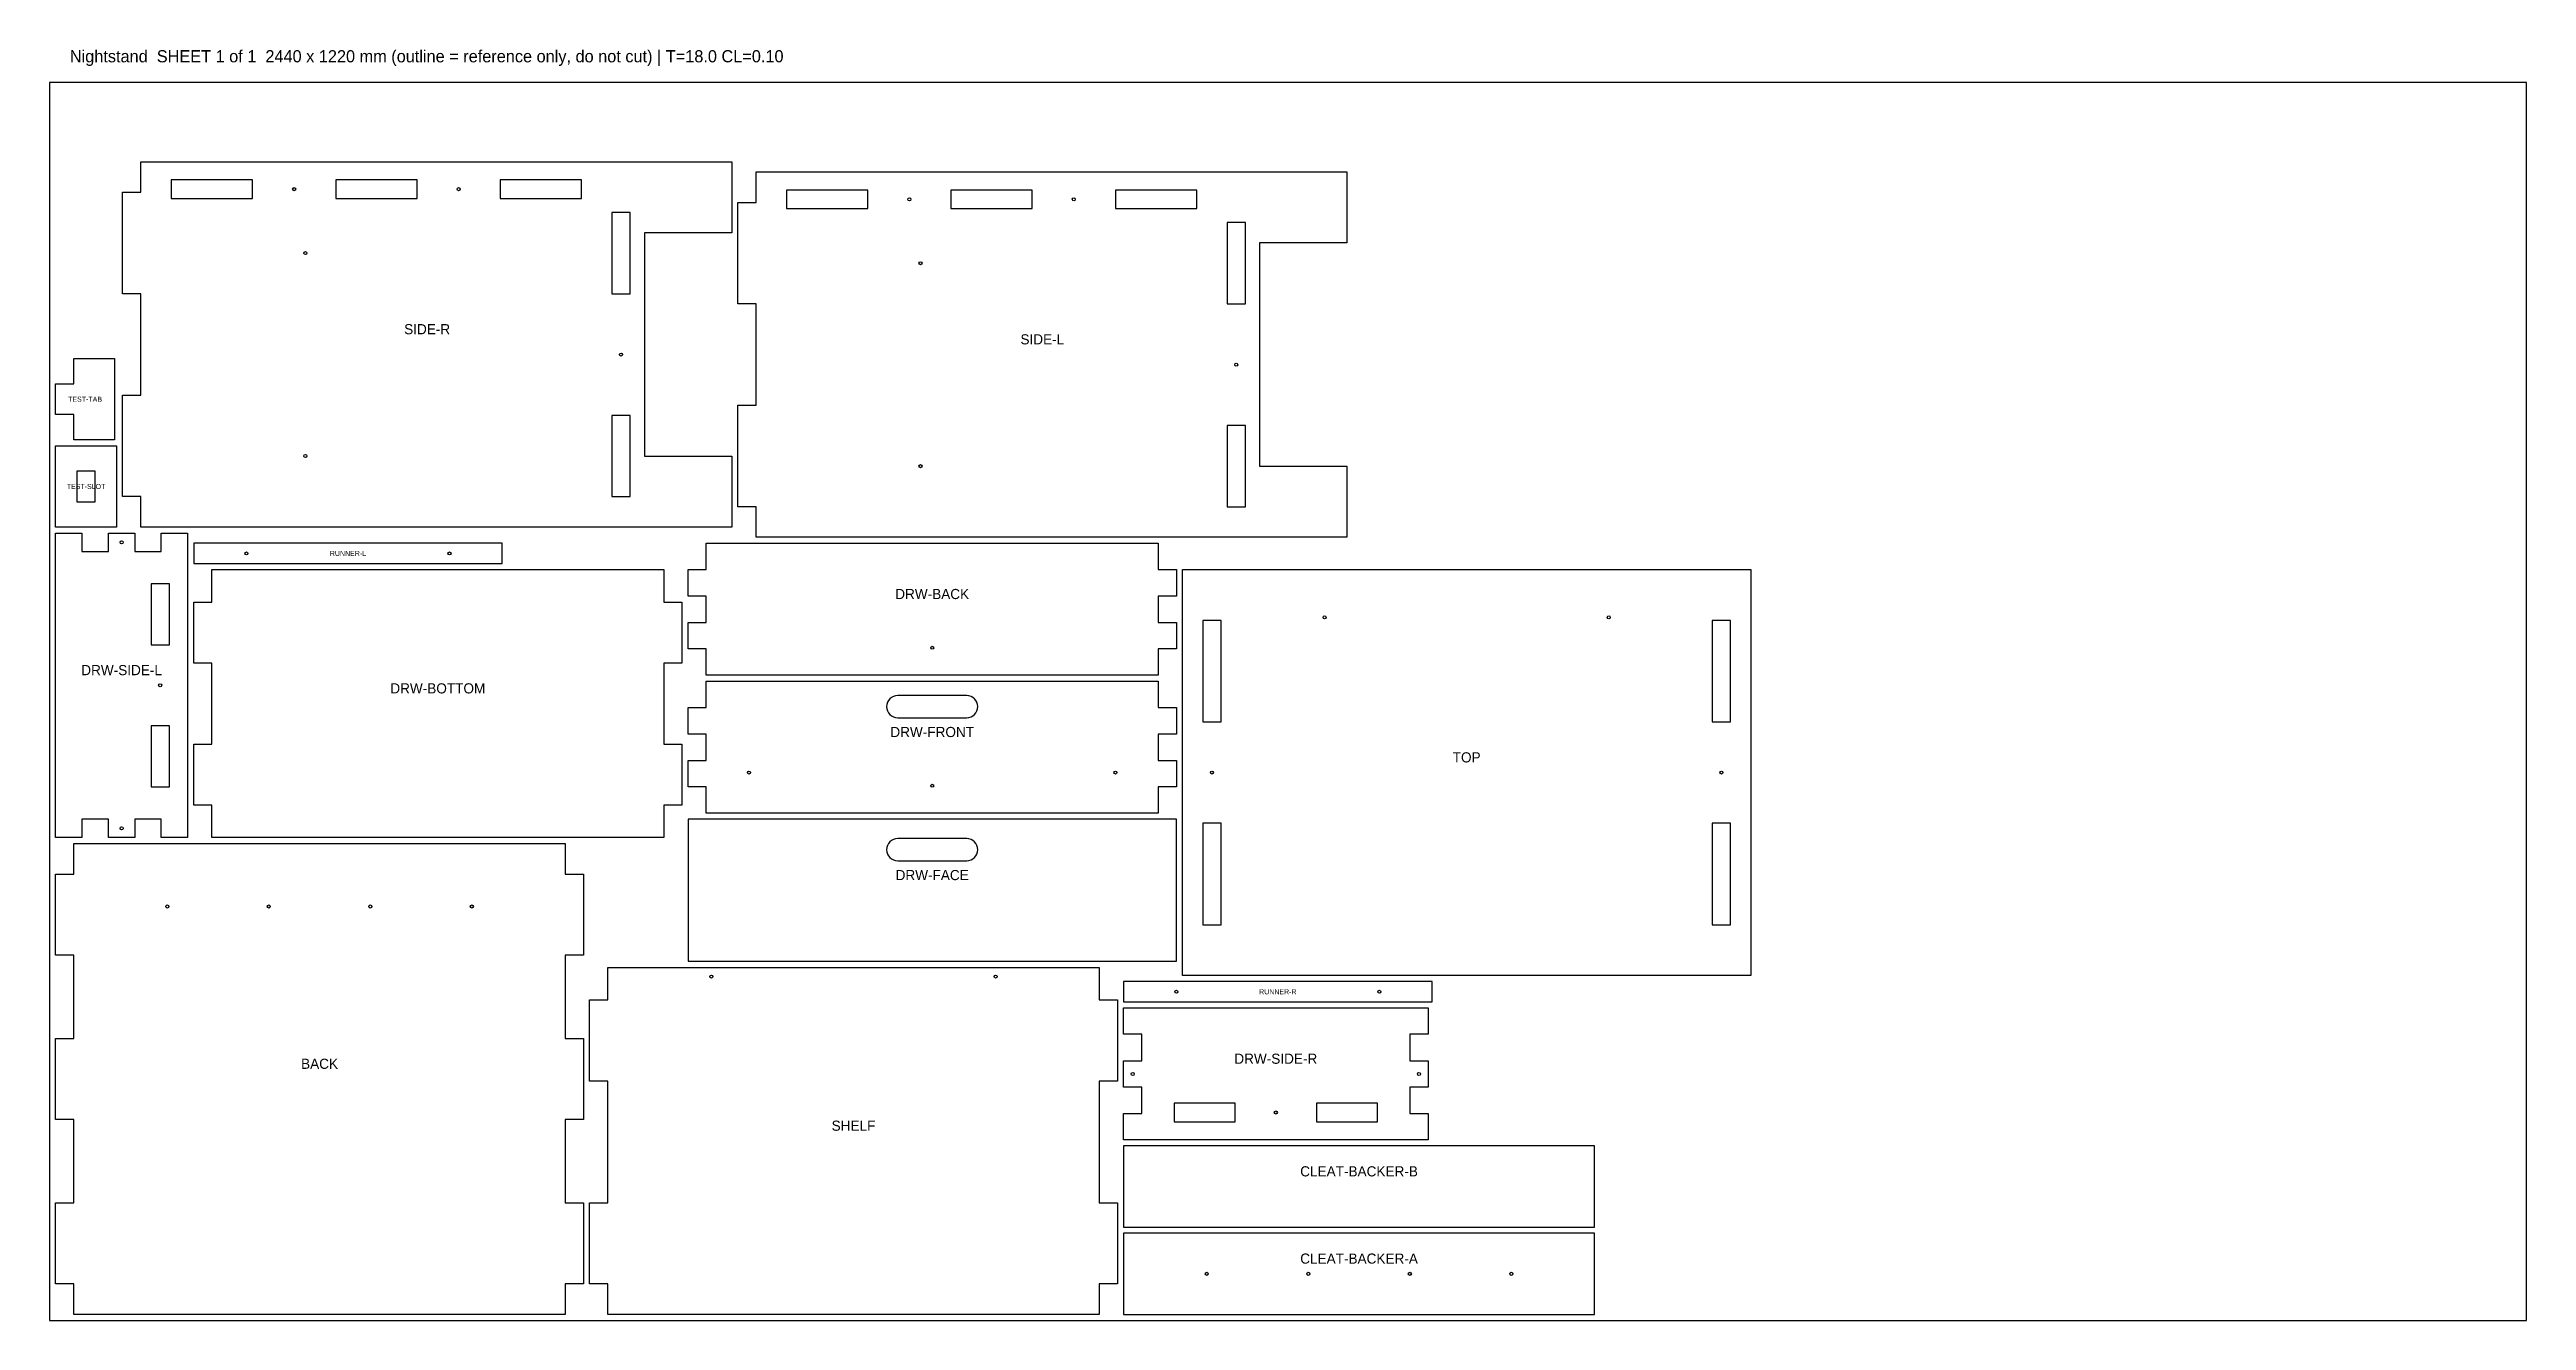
# Model space of a CAD drawing. Header units: millimetres. Extents: x 0 to 2440, y 0 to 1253.
import ezdxf
from ezdxf.enums import TextEntityAlignment as Align

# ---------------------------------------------------------------- set-up
doc = ezdxf.new("R2010")
doc.units = ezdxf.units.MM
doc.layers.add('CUT', color=1, linetype='Continuous')
doc.layers.add('LABELS', color=5, linetype='Continuous')

msp = doc.modelspace()

# ---------------------------------------------------------------- linework, layer by layer
at = {"layer": 'CUT'}
for points in [[(72, 912), (90, 912), (90, 1012), (72, 1012), (72, 1112), (90, 1112), (90, 1142), (672, 1142), (672, 1072), (586, 1072), (586, 852), (672, 852), (672, 782), (90, 782), (90, 812), (72, 812)], [(119.95, 1105.95), (200.05, 1105.95), (200.05, 1124.05), (119.95, 1124.05)], [(362.05, 1105.95), (362.05, 1124.05), (281.95, 1124.05), (281.95, 1105.95)], [(524.05, 1124.05), (443.95, 1124.05), (443.95, 1105.95), (524.05, 1105.95)], [(678, 902), (696, 902), (696, 1002), (678, 1002), (678, 1102), (696, 1102), (696, 1132), (1278, 1132), (1278, 1062), (1192, 1062), (1192, 842), (1278, 842), (1278, 772), (696, 772), (696, 802), (678, 802)], [(725.95, 1095.95), (806.05, 1095.95), (806.05, 1114.05), (725.95, 1114.05)], [(968.05, 1095.95), (968.05, 1114.05), (887.95, 1114.05), (887.95, 1095.95)], [(1130.05, 1114.05), (1049.95, 1114.05), (1049.95, 1095.95), (1130.05, 1095.95)], [(553.95, 1092.05), (553.95, 1011.95), (572.05, 1011.95), (572.05, 1092.05)], [(1159.95, 1082.05), (1159.95, 1001.95), (1178.05, 1001.95), (1178.05, 1082.05)], [(24, 948), (64, 948), (64, 868), (24, 868), (24, 893), (6, 893), (6, 923), (24, 923)], [(553.95, 811.95), (572.05, 811.95), (572.05, 892.05), (553.95, 892.05)], [(1159.95, 801.95), (1178.05, 801.95), (1178.05, 882.05), (1159.95, 882.05)], [(66, 782), (6, 782), (6, 862), (66, 862)], [(26.95, 837.05), (26.95, 806.95), (45.05, 806.95), (45.05, 837.05)], [(110.05, 758), (110.05, 776), (136, 776), (136, 476), (110.05, 476), (110.05, 494), (83.95, 494), (83.95, 476), (58.05, 476), (58.05, 494), (31.95, 494), (31.95, 476), (6, 476), (6, 776), (31.95, 776), (31.95, 758), (58.05, 758), (58.05, 776), (83.95, 776), (83.95, 758)], [(446, 746), (446, 766), (142, 766), (142, 746)], [(647, 636), (647, 662), (629, 662), (629, 688), (647, 688), (647, 714), (629, 714), (629, 740), (647, 740), (647, 766), (1092, 766), (1092, 740), (1110, 740), (1110, 714), (1092, 714), (1092, 688), (1110, 688), (1110, 662), (1092, 662), (1092, 636)], [(142, 568), (160, 568), (160, 648), (142, 648), (142, 708), (160, 708), (160, 740), (605, 740), (605, 708), (623, 708), (623, 648), (605, 648), (605, 568), (623, 568), (623, 508), (605, 508), (605, 476), (160, 476), (160, 508), (142, 508)], [(1676, 340), (1116, 340), (1116, 740), (1676, 740)], [(99.95, 726.05), (99.95, 665.95), (118.05, 665.95), (118.05, 726.05)], [(1135.95, 589.95), (1154.05, 589.95), (1154.05, 690.05), (1135.95, 690.05)], [(1656.05, 690.05), (1637.95, 690.05), (1637.95, 589.95), (1656.05, 589.95)], [(647, 500), (647, 526), (629, 526), (629, 552), (647, 552), (647, 578), (629, 578), (629, 604), (647, 604), (647, 630), (1092, 630), (1092, 604), (1110, 604), (1110, 578), (1092, 578), (1092, 552), (1110, 552), (1110, 526), (1092, 526), (1092, 500)], [(99.95, 525.95), (118.05, 525.95), (118.05, 586.05), (99.95, 586.05)], [(1110, 354), (1110, 494), (629, 494), (629, 354)], [(1154.05, 389.95), (1154.05, 490.05), (1135.95, 490.05), (1135.95, 389.95)], [(1637.95, 490.05), (1637.95, 389.95), (1656.05, 389.95), (1656.05, 490.05)], [(6, 116), (24, 116), (24, 198), (6, 198), (6, 278), (24, 278), (24, 360), (6, 360), (6, 440), (24, 440), (24, 470), (508, 470), (508, 440), (526, 440), (526, 360), (508, 360), (508, 278), (526, 278), (526, 198), (508, 198), (508, 116), (526, 116), (526, 36), (508, 36), (508, 6), (24, 6), (24, 36), (6, 36)], [(532, 116), (550, 116), (550, 236), (532, 236), (532, 316), (550, 316), (550, 348), (1034, 348), (1034, 316), (1052, 316), (1052, 236), (1034, 236), (1034, 116), (1052, 116), (1052, 36), (1034, 36), (1034, 6), (550, 6), (550, 36), (532, 36)], [(1362, 314), (1362, 334), (1058, 334), (1058, 314)], [(1340, 203.95), (1358, 203.95), (1358, 178), (1058, 178), (1058, 203.95), (1076, 203.95), (1076, 230.05), (1058, 230.05), (1058, 255.95), (1076, 255.95), (1076, 282.05), (1058, 282.05), (1058, 308), (1358, 308), (1358, 282.05), (1340, 282.05), (1340, 255.95), (1358, 255.95), (1358, 230.05), (1340, 230.05)], [(1107.95, 214.05), (1107.95, 195.95), (1168.05, 195.95), (1168.05, 214.05)], [(1308.05, 214.05), (1247.95, 214.05), (1247.95, 195.95), (1308.05, 195.95)], [(1522, 92), (1522, 172), (1058, 172), (1058, 92)], [(1522, 6), (1522, 86), (1058, 86), (1058, 6)]]:
    msp.add_lwpolyline(points, close=True, dxfattribs=at)
for points in [[(835.5, 594), (903.5, 594, 1), (903.5, 616), (835.5, 616, 1)], [(835.5, 453), (903.5, 453, 1), (903.5, 475), (835.5, 475, 1)]]:
    msp.add_lwpolyline(points, format="xyb", close=True, dxfattribs=at)
for centre in [(241, 1115), (403, 1115), (847, 1105), (1009, 1105), (252, 1052), (858, 1042), (563, 952), (1169, 942), (252, 852), (858, 842), (71, 767), (194, 756), (394, 756), (1256, 693), (1536, 693), (869.5, 663), (109, 626), (689, 540), (1050, 540), (1145, 540), (1647, 540), (869.5, 527), (71, 485), (116, 408), (216, 408), (316, 408), (416, 408), (652, 339), (932, 339), (1110, 324), (1310, 324), (1067, 243), (1349, 243), (1208, 205), (1140, 46), (1240, 46), (1340, 46), (1440, 46)]:
    msp.add_circle(centre, 1.5, dxfattribs=at)
at = {"layer": 'LABELS'}
msp.add_lwpolyline([(0, 0), (2440, 0), (2440, 1220), (0, 1220)], close=True, dxfattribs=at)

# ---------------------------------------------------------------- texts
msp.add_text('Nightstand  SHEET 1 of 1  2440 x 1220 mm (outline = reference only, do not cut) | T=18.0 CL=0.10', height=12, dxfattribs=at).set_placement((20, 1240))
for s, height, p in [('SIDE-R', 10, (372, 977)), ('SIDE-L', 10, (978, 967)), ('TEST-TAB', 5, (35, 908)), ('TEST-SLOT', 5, (36, 822)), ('RUNNER-L', 5, (294, 756)), ('DRW-BACK', 10, (869.5, 716)), ('DRW-SIDE-L', 10, (71, 641)), ('DRW-BOTTOM', 10, (382.5, 623)), ('DRW-FRONT', 10, (869.5, 580)), ('TOP', 10, (1396, 555)), ('DRW-FACE', 10, (869.5, 439)), ('RUNNER-R', 5, (1210, 324)), ('BACK', 10, (266, 253)), ('DRW-SIDE-R', 10, (1208, 258)), ('SHELF', 10, (792, 192)), ('CLEAT-BACKER-B', 10, (1290, 147)), ('CLEAT-BACKER-A', 10, (1290, 61))]:
    msp.add_text(s, height=height, dxfattribs=at).set_placement(p, align=Align.MIDDLE_CENTER)

doc.saveas('drawing.dxf')
